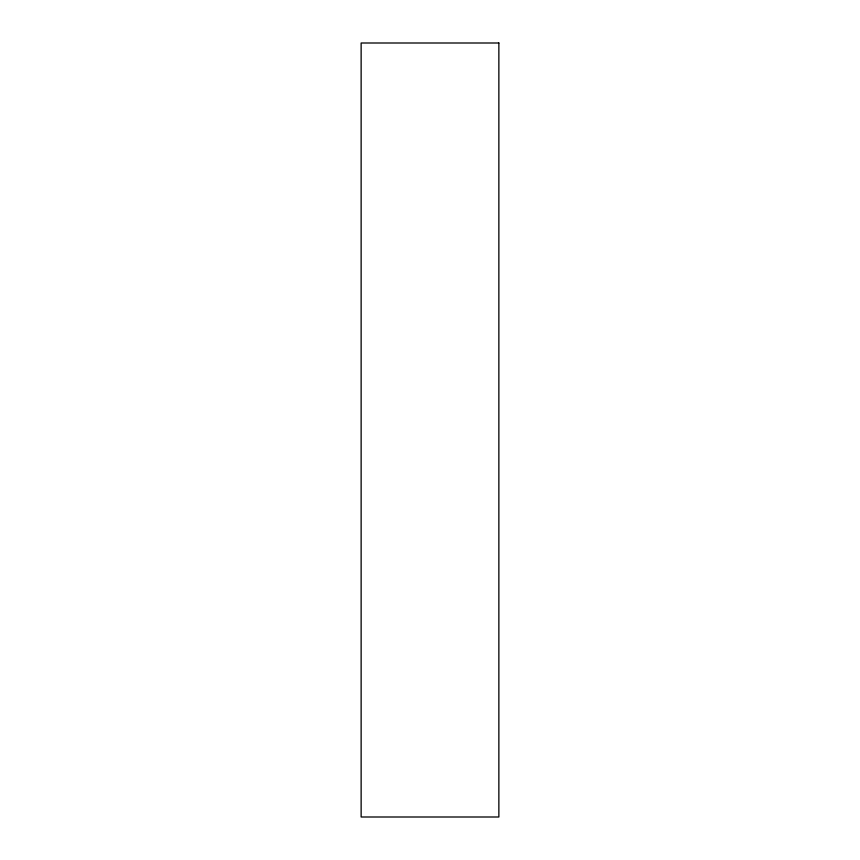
<?xml version="1.0" encoding="UTF-8"?>
<svg xmlns="http://www.w3.org/2000/svg" width="860" height="860" viewBox="0 0 860 860"><rect width="100%" height="100%" fill="white"/><g stroke="black" fill="none" stroke-linecap="round" stroke-linejoin="round"><path stroke-width="1.29" d="M498.864 43L361.135 43L361.135 817L498.864 817L498.864 43"/></g></svg>
